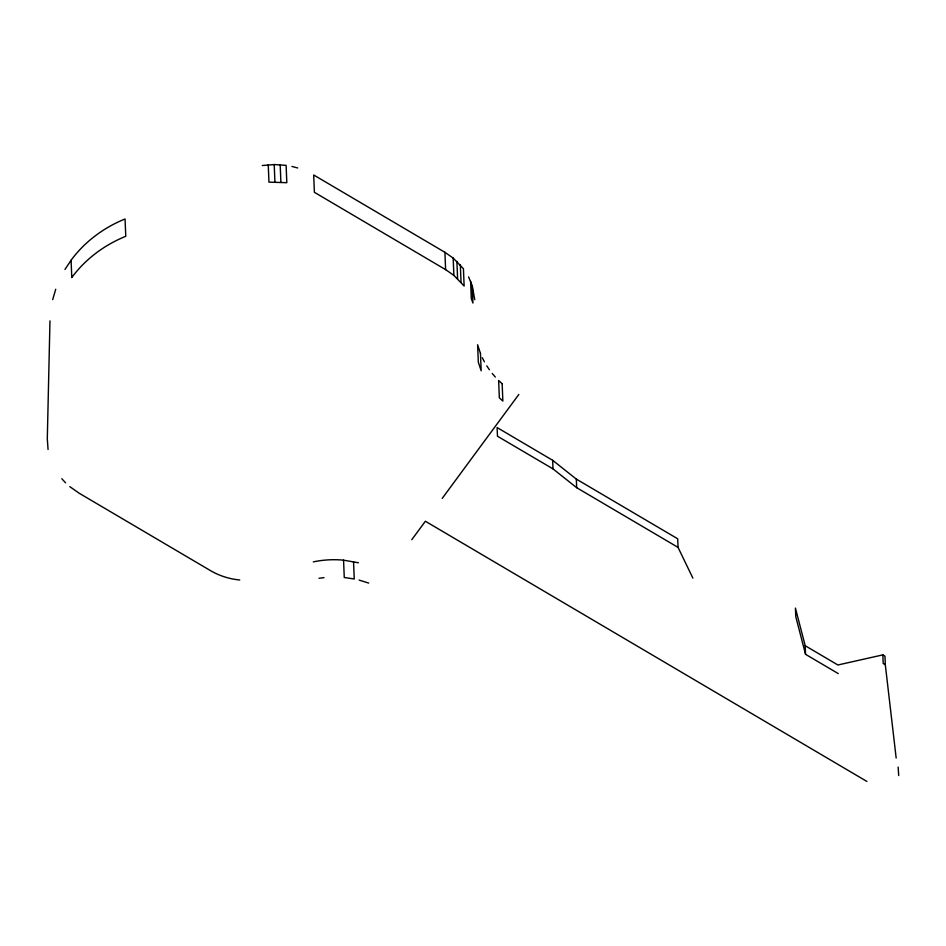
<?xml version="1.0" encoding="UTF-8"?>
<svg xmlns="http://www.w3.org/2000/svg" width="946" height="946" viewBox="0 0 946 946"><rect width="100%" height="100%" fill="white"/><g stroke="black" fill="none" stroke-linecap="round" stroke-linejoin="round"><path stroke-width="1.42" d="M49.972 320.871L47.3 438.778L48.057 449.468M52.704 299.61L55.719 289.24M64.955 269.468L71.08 260.233A126.279 113.307 -2.3 0 1 125.061 218.975L125.759 236.299A126.279 113.307 -2.3 0 0 71.778 277.556L71.08 260.233M411.782 539.693L425.369 521.246L866.891 781.443M442.231 498.376L518.834 394.435M896.169 758.053L885.314 664.79L884.971 656.134L882.843 654.88L837.896 664.991L805.2 645.728L795.42 608.089L795.775 616.686L805.543 654.313L838.239 673.576M318.991 578.29L324.005 577.616M262.314 165.526L274.222 164.557L286.118 165.373L286.815 182.696L268.948 182.14L268.25 164.817M313.315 561.889A89.48 80.28 -2.3 0 1 343.564 560.174L358.451 562.775M291.959 166.449L297.683 167.962M359.149 580.099L368.704 583.091M678.046 547.391L576.67 487.687L553.02 468.897L497.466 436.224L497.123 427.568L552.665 460.3L576.327 479.102L677.703 538.794L678.046 547.391L692.886 578.148M444.916 252.31L313.694 174.986L314.391 192.31L445.613 269.634L453.879 275.392L464.131 286.047L463.434 268.723L453.181 258.069L444.916 252.31L445.613 269.634M885.314 664.79L883.197 663.477L882.843 654.88M69.803 486.634L79.157 493.221L210.379 570.556A66.989 60.106 -2.3 0 0 239.74 579.993M61.809 478.735L65.617 482.838M492.239 373.469L495.326 377.064M486.776 365.854L489.389 369.732M482.306 357.718L484.411 361.845M468.589 276.906L472.243 285.716L474.738 299.657M898.144 767.064L898.7 775.531M805.2 645.728L805.543 654.313M576.327 479.102L576.67 487.687M552.665 460.3L553.02 468.897M472.243 285.716L472.941 303.039L471.309 298.569L470.611 281.246M460.335 264.939L461.033 282.263M456.906 261.38L457.604 278.703M453.181 258.069L453.879 275.392M353.544 561.664L354.242 578.987L344.261 577.498L343.564 560.174M280.193 164.746L280.879 182.07M274.222 164.557L274.908 181.88M502.16 383.733L498.637 380.481L499.334 397.805L502.846 401.057L502.16 383.733M480.473 353.485L477.612 344.782L478.309 362.105L481.171 370.808L480.473 353.485"/></g></svg>
